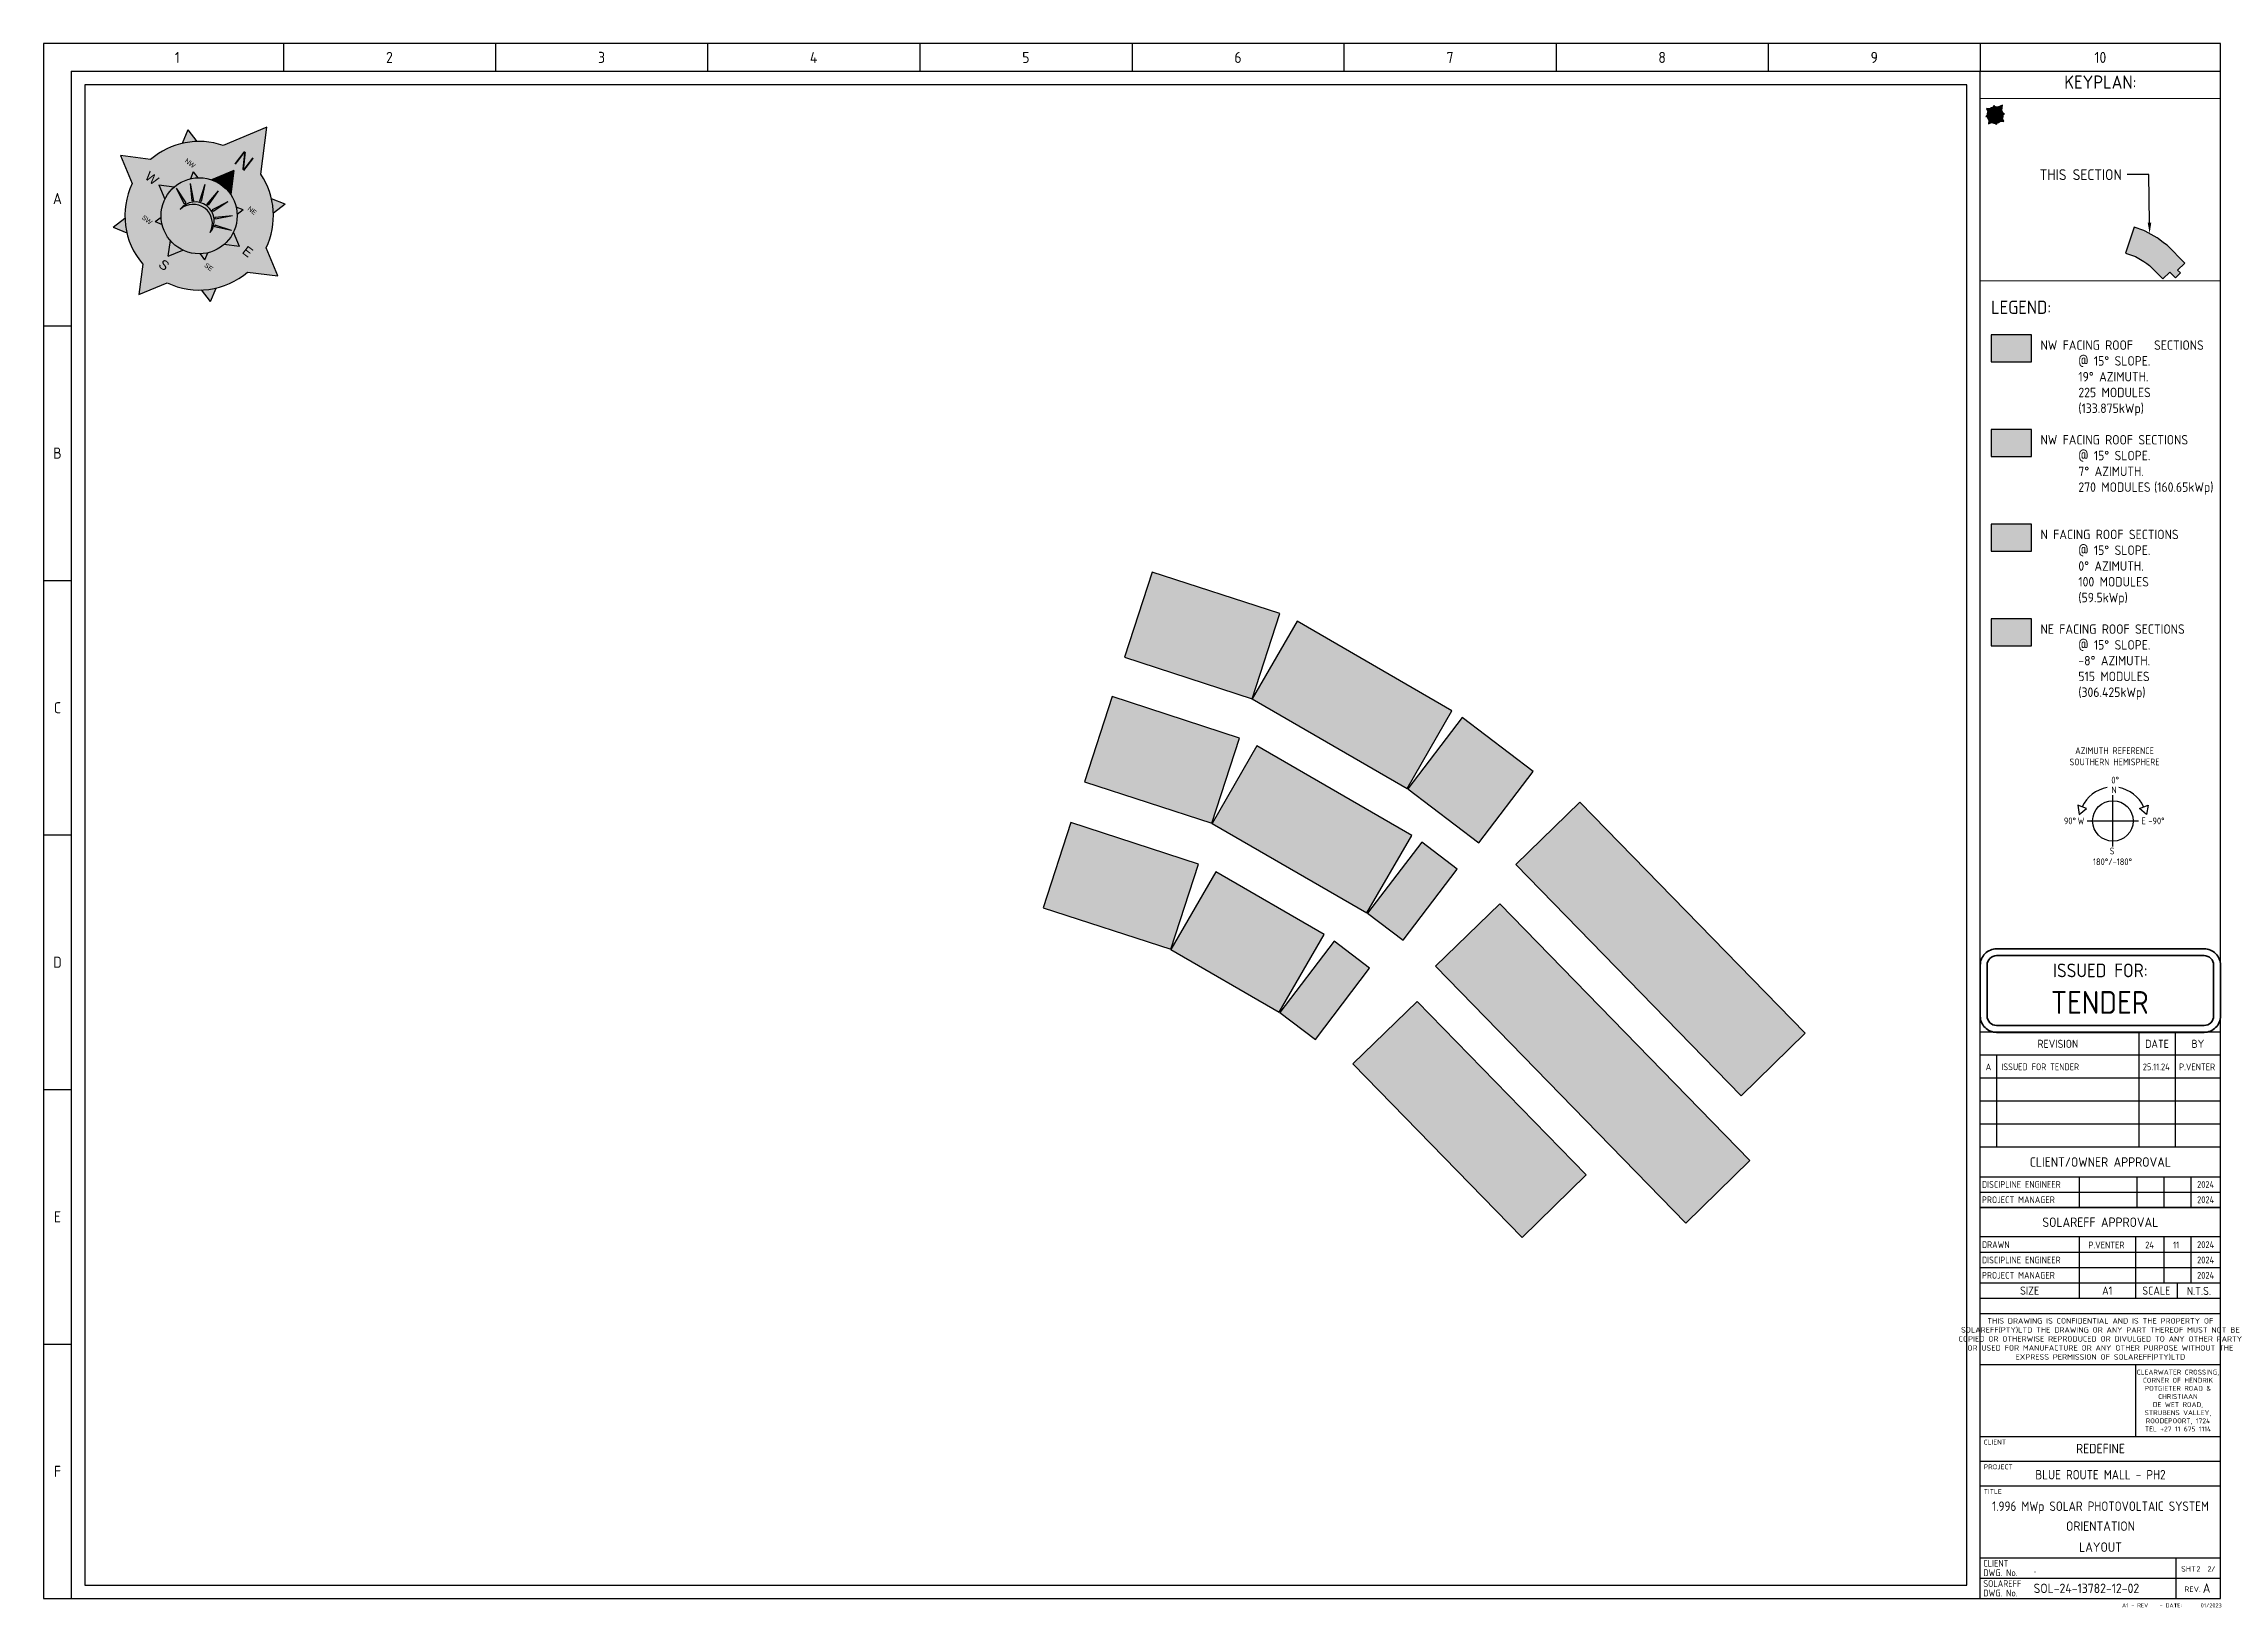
# Paper-space layout '2-02' of a CAD drawing. Header units: millimetres. Extents: x 0 to 805, y 1 to 579.
import ezdxf
from ezdxf import colors
from ezdxf.entities.mleader import LeaderData, LeaderLine
from ezdxf.enums import TextEntityAlignment as Align
from ezdxf.math import Vec2, Vec3

# ---------------------------------------------------------------- set-up
doc = ezdxf.new("R2010")
doc.units = ezdxf.units.MM
for name, color, linetype, lineweight in [('SOL-020 160 TEXT', 160, 'Continuous', 20), ('SOL-025 030 FRAME', 30, 'Continuous', 25), ('SOL-030 012 GEN3', 12, 'Continuous', 30), ('SOL-035 070 TEXT', 70, 'Continuous', 35), ('SOL-EQUIP', 7, 'Continuous', 35), ('SOL-PV MODULES', 5, 'Continuous', 40)]:
    doc.layers.add(name, color=color, linetype=linetype, lineweight=lineweight)
doc.layers.add('SOL-EARTH', color=7, linetype='Continuous')
doc.layers.add('SOL-ORIENTATION', color=7, linetype='Continuous')
doc.styles.add('E18', font='isocp.shx', dxfattribs={"height": 1.8})
doc.styles.add('E20', font='ISOCP.SHX', dxfattribs={"height": 2})
doc.styles.add('E25', font='ISOCP.SHX', dxfattribs={"height": 2.5})
doc.styles.add('E30', font='ISOCP.SHX', dxfattribs={"height": 3})
doc.styles.add('E35', font='ISOCP.SHX', dxfattribs={"height": 3.5})
doc.styles.add('E50', font='isocp.shx', dxfattribs={"height": 5})
doc.styles.get("Standard").update_dxf_attribs({"font": 'arial.ttf'})

# ---------------------------------------------------------------- blocks, each defined once
blk = doc.blocks.new('Frame')
at = {"color": 7}
blk.add_line((805, 133.72), (716.18, 133.72), dxfattribs=at)
at = {"layer": 'SOL-025 030 FRAME', "color": 7}
for p, q in [((88.7, 575), (88.7, 564.73)), ((167.14, 575), (167.14, 564.73)), ((245.57, 575), (245.57, 564.73)), ((324.01, 575), (324.01, 564.73)), ((402.51, 575), (402.51, 564.73)), ((480.88, 575), (480.88, 564.73)), ((559.31, 575), (559.31, 564.73)), ((637.75, 575), (637.75, 564.73)), ((716.18, 575), (716.18, 564.73)), ((10.27, 564.73), (805, 564.73)), ((10.27, 564.73), (10.27, 0)), ((0, 470.61), (10.27, 470.61)), ((0, 376.49), (10.27, 376.49)), ((0, 282.37), (10.27, 282.37)), ((0, 188.24), (10.27, 188.24)), ((0, 94.12), (10.27, 94.12))]:
    blk.add_line(p, q, dxfattribs=at)
at = {"layer": 'SOL-030 012 GEN3', "color": 7}
for p, q in [((716.18, 0), (716.18, 564.73)), ((805, 209.4), (716.18, 209.4)), ((764.27, 209.4), (764.27, 209.39)), ((774.8, 209.4), (774.8, 166.9)), ((788.28, 209.4), (788.28, 166.9)), ((805, 200.9), (716.18, 200.9)), ((722.18, 200.9), (722.18, 166.9)), ((805, 192.4), (716.18, 192.4)), ((805, 183.9), (716.18, 183.9)), ((805, 175.4), (716.18, 175.4)), ((805, 166.9), (716.18, 166.9)), ((775.8, 166.9), (775.8, 166.9)), ((716.18, 155.98), (805, 155.98)), ((752.7, 155.98), (752.7, 144.64)), ((774.07, 155.98), (774.07, 144.64)), ((784.04, 155.98), (784.04, 144.64)), ((794.01, 155.98), (794.01, 144.64)), ((716.18, 150.31), (805, 150.31)), ((716.18, 150.31), (805, 150.31)), ((805, 144.64), (716.18, 144.64)), ((716.18, 144.64), (805, 144.64)), ((805, 144.64), (716.18, 144.64)), ((716.18, 144.64), (805, 144.64)), ((805, 133.72), (716.18, 133.72)), ((752.7, 133.72), (752.7, 111.06)), ((773.55, 133.72), (773.55, 111.06)), ((784.04, 133.72), (784.04, 116.72)), ((794.01, 133.72), (794.01, 116.72)), ((716.18, 128.06), (805, 128.06)), ((716.18, 122.39), (805, 122.39)), ((716.18, 116.72), (805, 116.72)), ((789.03, 116.72), (789.03, 111.06)), ((716.18, 111.06), (805, 111.06)), ((716.18, 105.39), (805, 105.39)), ((805, 86.5), (716.18, 86.5)), ((716.18, 60), (805, 60)), ((716.18, 50.88), (805, 50.88)), ((716.18, 41.75), (805, 41.75)), ((805, 15), (716.18, 15)), ((788.65, 0), (788.65, 15)), ((805, 7.5), (716.18, 7.5))]:
    blk.add_line(p, q, dxfattribs=at)
at = {"layer": 'SOL-030 012 GEN3', "color": 7, "transparency": 33554687}
blk.add_line((773.55, 86.5), (773.55, 60), dxfattribs=at)
at = {"layer": 'SOL-030 012 GEN3', "color": 7}
blk.add_lwpolyline([(0, 0), (805, 0), (805, 575), (0, 575)], close=True, dxfattribs=at)
at = {"color": 7, "style": 'E25'}
for s, p in [('DISCIPLINE ENGINEER', (716.78, 153.14)), ('PROJECT MANAGER', (716.78, 147.48)), ('DRAWN', (716.78, 130.89)), ('DISCIPLINE ENGINEER', (716.78, 125.22)), ('PROJECT MANAGER', (716.78, 119.56)), ('CLIENT', (717.31, 13.07)), ('DWG. No.', (717.31, 9.57)), ('SOLAREFF', (717.31, 5.57)), ('DWG. No.', (717.31, 2.07))]:
    blk.add_text(s, height=2.5, dxfattribs=at).set_placement(p, align=Align.MIDDLE_LEFT)
for p in [(799.51, 153.14), (799.51, 147.48), (799.51, 130.89), (799.51, 125.22), (799.51, 119.56)]:
    blk.add_text('2024', height=2.5, dxfattribs=at).set_placement(p, align=Align.MIDDLE)
at = {"color": 7, "style": 'E20'}
for s, p in [('SHT    /', (790.45, 10)), ('REV.', (791.65, 2.5))]:
    blk.add_text(s, height=2, dxfattribs=at).set_placement(p)
at = {"color": 7, "style": 'E18'}
blk.add_text('A1 - REV    - DATE:             ', height=1.5, dxfattribs=at).set_placement((804.5, -2.5), align=Align.MIDDLE_RIGHT)
at = {"color": 7, "insert": (760.59, 95.94), "char_height": 2, "width": 86.7773, "attachment_point": 5, "style": 'E18'}
blk.add_mtext('THIS DRAWING IS CONFIDENTIAL AND IS THE PROPERTY OF SOLAREFF(PTY)LTD THE DRAWING OR ANY PART THEREOF MUST NOT BE COPIED OR OTHERWISE REPRODUCED OR DIVULGED TO ANY OTHER PARTY OR USED FOR MANUFACTURE OR ANY OTHER PURPOSE WITHOUT THE EXPRESS PERMISSION OF SOLAREFF(PTY)LTD', dxfattribs=at)
at = {"color": 7, "transparency": 33554687, "insert": (789.28, 73.25), "char_height": 1.8, "width": 30.0658, "attachment_point": 5, "style": 'E20'}
blk.add_mtext('{\\Fgeniso12|c0;CLEARWATER CROSSING, CORNER OF HENDRIK POTGIETER ROAD & CHRISTIAAN \\PDE WET ROAD, \\PSTRUBENS VALLEY, \\PROODEPOORT, 1724\\P\\pxqc;TEL +27 11 675 1114}', dxfattribs=at)
at = {"color": 7, "char_height": 1.8, "attachment_point": 4, "line_spacing_factor": 0.9, "style": 'E18'}
for s, width, insert in [('\\pxt4;CLIENT', 11.0288, (717.46, 57.87)), ('\\pxt4;PROJECT', 21.4457, (717.46, 48.73)), ('\\pxt4;TITLE', 21.4457, (717.46, 39.61))]:
    blk.add_mtext_dynamic_manual_height_columns(s, width=width, gutter_width=12.5, heights=[0], dxfattribs=dict(at, insert=insert))
at = {"color": 7}
for tag, height, style, p in [('A', 2.5, 'E25', (719.2, 196.62)), ('REV1DATE', 2.5, 'E25', (781.26, 196.62)), ('REV1BY', 2.5, 'E25', (796.36, 196.62)), ('B', 2.5, 'E25', (719.2, 188.12)), ('REV2DATE', 2.5, 'E25', (781.26, 188.12)), ('REV2BY', 2.5, 'E25', (796.36, 188.12)), ('C', 2.5, 'E25', (719.2, 179.62)), ('REV3DATE', 2.5, 'E25', (781.26, 179.62)), ('REV3BY', 2.5, 'E25', (796.36, 179.62)), ('D', 2.5, 'E25', (719.2, 171.12)), ('REV4DATE', 2.5, 'E25', (781.26, 171.12)), ('REV4BY', 2.5, 'E25', (796.36, 171.12)), ('DRAWNBY', 2.5, 'E25', (762.82, 130.77)), ('DRAWNDAY', 2.5, 'E25', (778.78, 130.77)), ('DRAWNMO', 2.5, 'E25', (788.65, 130.77)), ('DISC.ENG.', 2.5, 'E25', (762.82, 125.1)), ('DISCDAY', 2.5, 'E25', (778.78, 125.1)), ('DISCMO', 2.5, 'E25', (788.65, 125.1)), ('PROJ.MAN.', 2.5, 'E25', (762.82, 119.43)), ('PROJ.DAY', 2.5, 'E25', (778.78, 119.43)), ('PROJ.MO', 2.5, 'E25', (788.65, 119.43)), ('SCALE', 3, 'E30', (797.02, 113.78)), ('CLIENT', 3.5, 'E35', (760.64, 55.5)), ('DESCRIPTION', 3.5, 'E35', (760.64, 26.81)), ('TYPE', 3.5, 'E35', (760.64, 19.06))]:
    blk.add_attdef(tag, text='', height=height, dxfattribs=dict(at, style=style)).set_placement(p, align=Align.MIDDLE_CENTER)
at = {"color": 7, "style": 'E25'}
for tag, p in [('REV1D', (723.98, 197.89)), ('REV2D', (723.98, 189.39)), ('REV3D', (723.98, 180.89)), ('REV4D', (723.98, 172.39))]:
    blk.add_attdef(tag, text='', height=2.5, dxfattribs=at).set_placement(p, align=Align.TOP_LEFT)
at = {"color": 7, "style": 'E35', "width": 0.95}
for tag, p in [('PROJECT', (760.64, 45.84)), ('TITLE', (760.64, 34.18))]:
    blk.add_attdef(tag, text='', height=3.5, dxfattribs=at).set_placement(p, align=Align.MIDDLE_CENTER)
at = {"color": 7}
for tag, p, height, style in [('CLIENT#', (735.95, 9.59), 3.5, 'E35'), ('SHT#', (796.1, 9.97), 2, 'E20'), ('OF', (800.18, 9.98), 2, 'E20'), ('DWG#', (735.9, 2.07), 3.5, 'E35'), ('REV#', (798.47, 2.14), 3.5, 'E35'), ('FREV#', (787.94, -3.24), 1.5, 'E18'), ('FREVDATE', (797.7, -3.25), 1.5, 'E18')]:
    blk.add_attdef(tag, p, '', height=height, dxfattribs=dict(at, style=style))
at = {"layer": 'SOL-025 030 FRAME', "color": 7, "style": 'E20'}
for s, height, p in [('1', 4.11, (49.49, 569.87)), ('2', 4.11, (127.92, 569.87)), ('3', 4.11, (206.36, 569.87)), ('4', 4.11, (284.79, 569.87)), ('5', 4.11, (363.25, 569.87)), ('6', 4.11, (441.69, 569.87)), ('7', 4.11, (520.1, 569.87)), ('8', 4.11, (598.53, 569.87)), ('9', 4.11, (676.97, 569.87)), ('10', 4.107, (760.59, 569.87)), ('A', 4.11, (5.13, 517.67)), ('B', 4.11, (5.13, 423.55)), ('C', 4.11, (5.13, 329.43)), ('D', 4.11, (5.13, 235.31)), ('E', 4.11, (5.13, 141.18)), ('F', 4.11, (5.13, 47.06))]:
    blk.add_text(s, height=height, dxfattribs=at).set_placement(p, align=Align.MIDDLE)
at = {"layer": 'SOL-035 070 TEXT', "color": 7, "style": 'E30'}
for s, p in [('DATE', (781.54, 205.15)), ('BY', (796.64, 205.15)), ('A1', (763.13, 113.89))]:
    blk.add_text(s, height=3, dxfattribs=at).set_placement(p, align=Align.MIDDLE)
for s, p in [('SIZE', (734.44, 113.89)), ('SCALE', (781.29, 113.89))]:
    blk.add_text(s, height=3, dxfattribs=at).set_placement(p, align=Align.MIDDLE_CENTER)
at = {"layer": 'SOL-035 070 TEXT', "color": 7, "insert": (744.87, 205.15), "char_height": 3, "width": 32.0462, "attachment_point": 5, "line_spacing_factor": 0.9, "style": 'E30'}
blk.add_mtext('REVISION', dxfattribs=at)
at = {"layer": 'SOL-035 070 TEXT', "color": 7, "char_height": 3.5, "attachment_point": 5, "style": 'E50'}
for s, width, insert in [('CLIENT/OWNER APPROVAL', 70.2749, (760.59, 161.44)), ('SOLAREFF APPROVAL', 68.642, (760.59, 139.18))]:
    blk.add_mtext_dynamic_manual_height_columns(s, width=width, gutter_width=12.5, heights=[0], dxfattribs=dict(at, insert=insert))
blk = doc.blocks.new('Solareff-North')
at = {"true_color": 0x991b1e}
h = blk.add_hatch(color=244, dxfattribs=at)
h.dxf.hatch_style = 1
h.paths.add_polyline_path([(0, 9000), (-1913, 5687, -0.1636701), (1913, 5687)])
h = blk.add_hatch(color=244, dxfattribs=at)
h.dxf.hatch_style = 1
h.paths.add_polyline_path([(-3000, -1020, -0.8333333), (3000, -1020, 1)])
h.paths.add_polyline_path([(-5497, 1257), (-3006, 79, -0.0211628), (-2902, 329)])
h.paths.add_polyline_path([(-2356, 1145, -0.0211628), (-2165, 1337), (-4207, 3188)])
h.paths.add_polyline_path([(-2277, 4477), (-1349, 1882, -0.0211628), (-1098, 1986)])
h.paths.add_polyline_path([(135, 2177), (0, 4930), (-135, 2177, -0.0211628)])
h.paths.add_polyline_path([(1098, 1986, -0.0211628), (1349, 1882), (2277, 4477)])
h.paths.add_polyline_path([(2165, 1337, -0.0211628), (2356, 1145), (4207, 3188)])
h.paths.add_polyline_path([(3006, 79), (5497, 1257), (2902, 329, -0.0211628)])
for p, q in [((0, 9000), (-1913, 5687)), ((0, 9000), (1913, 5687)), ((-4950, 4950), (-3801, 4642)), ((-4950, 4950), (-4642, 3801)), ((-2277, 4477), (-1098, 1986)), ((-2277, 4477), (-1349, 1882)), ((0, 4930), (-135, 2177)), ((0, 4930), (135, 2177)), ((2277, 4477), (1098, 1986)), ((2277, 4477), (1349, 1882)), ((4950, 4950), (3801, 4642)), ((4950, 4950), (4642, 3801)), ((-8000, 0), (-5873, 1228)), ((-5497, 1257), (-3006, 79)), ((-5497, 1257), (-2902, 329)), ((-4207, 3188), (-2356, 1145)), ((-4207, 3188), (-2165, 1337)), ((4207, 3188), (2165, 1337)), ((4207, 3188), (2356, 1145)), ((5497, 1257), (2902, 329)), ((5497, 1257), (3006, 79)), ((8000, 0), (5873, 1228)), ((-8000, 0), (-5873, -1228)), ((8000, 0), (5873, -1228)), ((-4950, -4950), (-4642, -3801)), ((-4950, -4950), (-3801, -4642)), ((0, -8000), (-1228, -5873)), ((0, -8000), (1228, -5873)), ((4950, -4950), (3801, -4642)), ((4950, -4950), (4642, -3801))]:
    blk.add_line(p, q)
blk.add_circle((0, 0), 6000)
for centre, radius, start, end in [((0, -1020), 3200, 155.07528, 159.92472), ((0, -1020), 3000, 0, 180), ((0, -1570), 3050, 10.38886, 169.61114), ((0, -1020), 3200, 132.57528, 137.42472), ((0, -1020), 3200, 110.07528, 114.92472), ((0, -1020), 3200, 87.57528, 92.42472), ((0, -1020), 3200, 65.07528, 69.92472), ((0, -1020), 3200, 42.57528, 47.42472), ((0, -1020), 3200, 20.07528, 24.92472)]:
    blk.add_arc(centre, radius, start, end)
for s, insert, char_height, attachment_point in [('{\\C251;N}', (-876, 12425), 2500, 1), ('{\\C251;NW}', (-5298, 6097), 750, 3), ('{\\C251;NE}', (5419, 6097), 750, 1), ('{\\C251;W}', (-10521, 921), 1500, 1), ('{\\C251;E}', (8822, 921), 1500, 1), ('{\\C251;SW}', (-5298, -5888), 750, 9), ('{\\C251;SE}', (5419, -5888), 750, 7), ('{\\C251;S}', (-380, -8783), 1500, 1)]:
    blk.add_mtext_dynamic_manual_height_columns(s, width=2328.06, gutter_width=12.5, heights=[0], dxfattribs=dict(insert=insert, char_height=char_height, attachment_point=attachment_point))
blk = doc.blocks.new('ClientReview')
at = {"color": 1, "lineweight": 35}
for points in [[(6.04, 0), (82.77, 0, 0.414214), (88.82, 6.04), (88.82, 24.85, 0.414214), (82.77, 30.89), (6.04, 30.89, 0.414214), (0, 24.85), (0, 6.04, 0.414214)], [(6.04, 2.53), (82.77, 2.53, 0.414214), (86.29, 6.04), (86.29, 24.85, 0.414214), (82.77, 28.36), (6.04, 28.36, 0.414214), (2.53, 24.85), (2.53, 6.04, 0.414214)]]:
    blk.add_lwpolyline(points, format="xyb", close=True, dxfattribs=at)
at = {"layer": 'SOL-020 160 TEXT', "color": 1, "lineweight": 40, "style": 'E30'}
blk.add_attdef('ISSUEDFOR', text='', height=8.43, dxfattribs=at).set_placement((44.2, 11.07), align=Align.MIDDLE_CENTER)
at = {"layer": 'SOL-035 070 TEXT', "color": 1, "insert": (44.41, 22.9), "char_height": 5.0586, "attachment_point": 5, "style": 'E30'}
blk.add_mtext_dynamic_manual_height_columns('ISSUED FOR:', width=45.1307, gutter_width=12.5, heights=[0], dxfattribs=at)
blk = doc.blocks.new('Azimuth_South')
for p, q in [((0, -9.5), (0, 9.5)), ((-9.5, 0), (9.5, 0))]:
    blk.add_line(p, q)
for points in [[(-13.03, 5.81), (-12.43, 2.4), (-9.78, 4.62)], [(13.03, 5.81), (12.43, 2.4), (9.78, 4.62)]]:
    blk.add_lwpolyline(points, close=True)
blk.add_circle((0, 0), 7.5)
for start, end in [(100, 155.41143), (24.58857, 80)]:
    blk.add_arc((0, 0), 12.5, start, end)
at = {"char_height": 2.5, "style": 'E25'}
for s, width, insert, attachment_point in [('\\pxqc;AZIMUTH REFERENCE\\PSOUTHERN HEMISPHERE', 36.3413, (-17.56, 27.25), 1), ('0%%D', 3.2565, (-0.57, 16.35), 1), ('N', 3.2565, (-0.57, 12.74), 1), ('90%%D', 3.2565, (-13.65, 1.28), 3), ('W', 3.2565, (-10.55, 1.28), 3), ('E', 3.2565, (10.55, 1.28), 1), ('-90%%D', 3.2565, (13.1, 1.28), 1), ('180%%D/-180%%D', 3.2565, (-7.37, -16.35), 7), ('S', 3.2565, (0.58, -9.85), 3)]:
    blk.add_mtext_dynamic_manual_height_columns(s, width=width, gutter_width=12.5, heights=[0], dxfattribs=dict(at, insert=insert, attachment_point=attachment_point))

psp = doc.layouts.new('2-02')

# ---------------------------------------------------------------- hatches: boundary and pattern name
at = {"transparency": 33554687}
h = psp.add_hatch(color=256, dxfattribs=at)
h.dxf.hatch_style = 1
h.set_gradient(color1=(192, 192, 192), name='SPHERICAL')
h.paths.add_polyline_path([(721.55, 555.35), (721.18, 555.82), (720.96, 555.26, -0.049655)], flags=17)
h.paths.add_polyline_path([(724.62, 553.04, -0.049655), (724.7, 552.44), (725.17, 552.81)], flags=17)
h.paths.add_polyline_path([(722.39, 549.38, -0.049655), (721.8, 549.3), (722.17, 548.83)], flags=17)
h.paths.add_polyline_path([(718.73, 551.61, -0.049655), (718.65, 552.2), (718.18, 551.83)], flags=17)
edge = h.paths.add_edge_path()
edge.add_line((718.45, 554.75), (718.94, 553.61))
edge.add_arc((721.68, 552.32), 3.03, 154.81031, 221.18969)
edge.add_line((719.4, 550.33), (719.25, 549.1))
edge.add_line((719.25, 549.1), (720.39, 549.58))
edge.add_arc((721.68, 552.32), 3.03, 244.81031, 311.18969)
edge.add_line((723.67, 550.05), (724.9, 549.89))
edge.add_line((724.9, 549.89), (724.41, 551.03))
edge.add_arc((721.68, 552.32), 3.03, -25.18969, 34.40962)
edge.add_line((724.17, 554.03), (724.41, 555.95))
edge.add_line((724.41, 555.95), (722.63, 555.19))
edge.add_arc((721.68, 552.32), 3.03, 71.59038, 131.18969)
edge.add_line((719.68, 554.6), (718.45, 554.75))
h = psp.add_hatch(color=256, dxfattribs=at)
h.dxf.hatch_style = 1
h.set_gradient(color1=(192, 192, 192), name='SPHERICAL')
h.paths.add_polyline_path([(56.63, 542.54), (53.32, 546.85), (51.24, 541.82, -0.049655)], flags=17)
h.paths.add_polyline_path([(84.28, 521.39, -0.049655), (84.99, 516), (89.31, 519.32)])
h.paths.add_polyline_path([(63.85, 488.36, -0.049655), (58.45, 487.64), (61.77, 483.33)])
h.paths.add_polyline_path([(30.81, 508.79, -0.049655), (30.09, 514.18), (25.78, 510.86)])
edge = h.paths.add_edge_path()
edge.add_line((28.46, 537.34), (32.77, 526.96))
edge.add_arc((57.54, 515.09), 27.47, 154.3911, 220.77047)
edge.add_line((36.74, 497.15), (35.29, 486))
edge.add_line((35.29, 486), (45.67, 490.32))
edge.add_arc((57.54, 515.09), 27.47, 244.3911, 310.77047)
edge.add_line((75.48, 494.29), (86.63, 492.84))
edge.add_line((86.63, 492.84), (82.31, 503.22))
edge.add_arc((57.54, 515.09), 27.47, 334.3911, 393.9904)
edge.add_line((80.32, 530.44), (82.58, 547.81))
edge.add_line((82.58, 547.81), (66.41, 541.09))
edge.add_arc((57.54, 515.09), 27.47, 71.17116, 130.77047)
edge.add_line((39.61, 535.89), (28.46, 537.34))
at = {"layer": 'SOL-ORIENTATION', "true_color": 0x293189, "transparency": 33554623}
h = psp.add_hatch(color=177, dxfattribs=at)
h.dxf.hatch_style = 1
h.paths.add_polyline_path([(735.15, 461.08), (735.15, 471.08), (720.15, 471.08), (720.15, 461.08)])
at = {"layer": 'SOL-ORIENTATION', "true_color": 0x991b1e, "transparency": 33554623}
h = psp.add_hatch(color=244, dxfattribs=at)
h.dxf.hatch_style = 1
h.paths.add_polyline_path([(735.15, 426.08), (735.15, 436.08), (720.15, 436.08), (720.15, 426.08)])
at = {"layer": 'SOL-ORIENTATION', "true_color": 0x136734, "transparency": 33554623}
h = psp.add_hatch(color=116, dxfattribs=at)
h.dxf.hatch_style = 1
h.paths.add_polyline_path([(735.15, 391.08), (735.15, 401.08), (720.15, 401.08), (720.15, 391.08)])
at = {"layer": 'SOL-ORIENTATION', "true_color": 0x293189, "transparency": 33554623}
h = psp.add_hatch(color=177, dxfattribs=at)
h.dxf.hatch_style = 1
h.paths.add_polyline_path([(457.14, 368.02), (409.97, 383.34), (399.74, 351.86), (446.91, 336.53)])
h.paths.add_polyline_path([(442.28, 321.96), (395.11, 337.28), (384.88, 305.8), (432.05, 290.47)])
h.paths.add_polyline_path([(427.04, 275.37), (379.86, 290.69), (369.63, 259.21), (416.8, 243.88)])
at = {"layer": 'SOL-ORIENTATION', "true_color": 0x991b1e, "transparency": 33554623}
h = psp.add_hatch(color=244, dxfattribs=at)
h.dxf.hatch_style = 1
h.paths.add_polyline_path([(463.54, 365.16), (446.97, 336.49), (504.25, 303.38), (520.82, 332.04)])
h.paths.add_polyline_path([(505.96, 285.98), (448.68, 319.09), (432.11, 290.43), (489.39, 257.32)])
h.paths.add_polyline_path([(473.51, 249.34), (433.44, 272.51), (416.87, 243.84), (456.94, 220.67)])
at = {"layer": 'SOL-ORIENTATION', "true_color": 0xcd6928, "transparency": 33554623}
h = psp.add_hatch(color=32, dxfattribs=at)
h.dxf.hatch_style = 1
h.paths.add_polyline_path([(735.15, 356.08), (735.15, 366.08), (720.15, 366.08), (720.15, 356.08)])
at = {"layer": 'SOL-ORIENTATION', "true_color": 0x136734, "transparency": 33554623}
h = psp.add_hatch(color=116, dxfattribs=at)
h.dxf.hatch_style = 1
h.paths.add_polyline_path([(550.84, 309.58), (524.54, 329.59), (504.49, 303.24), (530.79, 283.23)])
h.paths.add_polyline_path([(522.8, 273.55), (509.68, 283.53), (489.63, 257.18), (502.75, 247.19)])
h.paths.add_polyline_path([(490.35, 236.9), (477.23, 246.88), (457.19, 220.53), (470.31, 210.55)])
at = {"layer": 'SOL-ORIENTATION', "true_color": 0xcd6928, "transparency": 33554623}
h = psp.add_hatch(color=32, dxfattribs=at)
h.dxf.hatch_style = 1
h.paths.add_polyline_path([(568.15, 298.28), (544.44, 275.18), (627.75, 189.7), (651.46, 212.81)])
h.paths.add_polyline_path([(538.47, 260.7), (514.76, 237.59), (607.31, 142.63), (631.02, 165.74)])
h.paths.add_polyline_path([(507.93, 224.58), (484.22, 201.47), (546.73, 137.34), (570.44, 160.45)])

# ---------------------------------------------------------------- linework, layer by layer
for p, q in [((721.18, 555.82), (720.96, 555.26)), ((721.18, 555.82), (721.55, 555.35)), ((718.18, 551.83), (718.65, 552.2)), ((718.18, 551.83), (718.73, 551.61)), ((722.17, 548.83), (721.8, 549.3)), ((722.17, 548.83), (722.39, 549.38)), ((725.17, 552.81), (724.62, 553.04)), ((725.17, 552.81), (724.7, 552.44)), ((53.32, 546.85), (51.24, 541.82)), ((53.32, 546.85), (56.63, 542.54)), ((89.31, 519.32), (84.28, 521.39)), ((89.31, 519.32), (84.99, 516)), ((25.78, 510.86), (30.09, 514.18)), ((25.78, 510.86), (30.81, 508.79)), ((61.77, 483.33), (58.45, 487.64)), ((61.77, 483.33), (63.85, 488.36))]:
    psp.add_line(p, q)
psp.add_lwpolyline([(15.27, 563.44), (15.27, 8.77), (711.18, 8.77), (711.18, 563.5), (15.27, 563.5)], close=True)
for points in [[(718.45, 554.75), (718.94, 553.61, 0.298015), (719.4, 550.33), (719.25, 549.1), (720.39, 549.58, 0.298015), (723.67, 550.05), (724.9, 549.89), (724.41, 551.03, 0.266076), (724.17, 554.03), (724.41, 555.95), (722.63, 555.19, 0.266076), (719.68, 554.6)], [(28.46, 537.34), (32.77, 526.96, 0.298015), (36.74, 497.15), (35.29, 486), (45.67, 490.32, 0.298015), (75.48, 494.29), (86.63, 492.84), (82.31, 503.22, 0.266076), (80.32, 530.44), (82.58, 547.81), (66.41, 541.09, 0.266076), (39.61, 535.89)]]:
    psp.add_lwpolyline(points, format="xyb", close=True)
at = {"layer": 'SOL-ORIENTATION', "color": 7}
for points in [[(720.15, 461.08), (735.15, 461.08), (735.15, 471.08), (720.15, 471.08)], [(720.15, 426.08), (735.15, 426.08), (735.15, 436.08), (720.15, 436.08)], [(720.15, 391.08), (735.15, 391.08), (735.15, 401.08), (720.15, 401.08)], [(720.15, 356.08), (735.15, 356.08), (735.15, 366.08), (720.15, 366.08)]]:
    psp.add_lwpolyline(points, close=True, dxfattribs=at)
at = {"layer": 'SOL-ORIENTATION'}
for points in [[(409.97, 383.34), (399.74, 351.86), (446.91, 336.53), (457.14, 368.02), (409.97, 383.34)], [(463.54, 365.16), (446.97, 336.49), (504.25, 303.38), (520.82, 332.04), (463.54, 365.16)], [(395.11, 337.28), (384.88, 305.8), (432.05, 290.47), (442.28, 321.96), (395.11, 337.28)], [(524.54, 329.59), (504.49, 303.24), (530.79, 283.23), (550.84, 309.58), (524.54, 329.59)], [(448.68, 319.09), (432.11, 290.43), (489.39, 257.32), (505.96, 285.98), (448.68, 319.09)], [(568.15, 298.28), (544.44, 275.18), (627.75, 189.7), (651.46, 212.81), (568.15, 298.28)], [(379.86, 290.69), (369.63, 259.21), (416.8, 243.88), (427.04, 275.37), (379.86, 290.69)], [(509.68, 283.53), (489.63, 257.18), (502.75, 247.19), (522.8, 273.55), (509.68, 283.53)], [(433.44, 272.51), (416.87, 243.84), (456.94, 220.67), (473.51, 249.34), (433.44, 272.51)], [(538.47, 260.7), (514.76, 237.59), (607.31, 142.63), (631.02, 165.74), (538.47, 260.7)], [(477.23, 246.88), (457.19, 220.53), (470.31, 210.55), (490.35, 236.9), (477.23, 246.88)], [(507.93, 224.58), (484.22, 201.47), (546.73, 137.34), (570.44, 160.45), (507.93, 224.58)]]:
    psp.add_lwpolyline(points, dxfattribs=at)

# ---------------------------------------------------------------- block references
for p, xscale, yscale, zscale, rotation in [((721.68, 552.32), 0.0002582576286016068, 0.0002582576286016068, 0.0002582576286016068, 323), ((57.54, 515.09), 0.00234375, 0.00234375, 0.00234375, 322.580781784638)]:
    psp.add_blockref('Solareff-North', p, dxfattribs=dict(xscale=xscale, yscale=yscale, zscale=zscale, rotation=rotation))
psp.add_blockref('Azimuth_South', (765.23, 291.32))
at = {"layer": 'SOL-025 030 FRAME'}
ref = psp.add_blockref('Frame', (0, 3.77), dxfattribs=at)
ref.add_attrib('CLIENT', 'REDEFINE', dxfattribs={"layer": '0', "color": 7, "height": 3.5, "style": 'E35'}).set_placement((760.64, 59.26), align=Align.MIDDLE_CENTER)
ref.add_attrib('PROJECT', 'BLUE ROUTE MALL - PH2', dxfattribs={"layer": '0', "color": 7, "height": 3.5, "style": 'E35', "width": 0.95}).set_placement((760.64, 49.6), align=Align.MIDDLE_CENTER)
ref.add_attrib('TITLE', '1.996 MWp SOLAR PHOTOVOLTAIC SYSTEM', dxfattribs={"layer": '0', "color": 7, "height": 3.5, "style": 'E35', "width": 0.95}).set_placement((760.64, 37.95), align=Align.MIDDLE_CENTER)
ref.add_attrib('DESCRIPTION', 'ORIENTATION', dxfattribs={"layer": '0', "color": 7, "height": 3.5, "style": 'E35'}).set_placement((760.64, 30.58), align=Align.MIDDLE_CENTER)
ref.add_attrib('TYPE', 'LAYOUT', dxfattribs={"layer": '0', "color": 7, "height": 3.5, "style": 'E35'}).set_placement((760.64, 22.82), align=Align.MIDDLE_CENTER)
ref.add_attrib('REV#', 'A', (798.47, 5.91), dxfattribs={"layer": '0', "color": 7, "height": 3.5, "style": 'E35'})
ref.add_attrib('DWG#', 'SOL-24-13782-12-02', (735.9, 5.83), dxfattribs={"layer": '0', "color": 7, "height": 3.5, "style": 'E35'})
ref.add_attrib('CLIENT#', '.', (735.95, 13.36), dxfattribs={"layer": '0', "color": 7, "height": 3.5, "style": 'E35'})
ref.add_attrib('DRAWNBY', 'P.VENTER', dxfattribs={"layer": '0', "color": 7, "height": 2.5, "style": 'E25'}).set_placement((762.82, 134.53), align=Align.MIDDLE_CENTER)
ref.add_attrib('DRAWNDAY', '24', dxfattribs={"layer": '0', "color": 7, "height": 2.5, "style": 'E25'}).set_placement((778.78, 134.53), align=Align.MIDDLE_CENTER)
ref.add_attrib('DRAWNMO', '11', dxfattribs={"layer": '0', "color": 7, "height": 2.5, "style": 'E25'}).set_placement((788.65, 134.53), align=Align.MIDDLE_CENTER)
ref.add_attrib('A', 'A', dxfattribs={"layer": '0', "color": 7, "height": 2.5, "style": 'E25'}).set_placement((719.2, 200.39), align=Align.MIDDLE_CENTER)
ref.add_attrib('REV1D', 'ISSUED FOR TENDER', dxfattribs={"layer": '0', "color": 7, "height": 2.5, "style": 'E25'}).set_placement((723.98, 201.66), align=Align.TOP_LEFT)
ref.add_attrib('REV1DATE', '25.11.24', dxfattribs={"layer": '0', "color": 7, "height": 2.5, "style": 'E25'}).set_placement((781.26, 200.39), align=Align.MIDDLE_CENTER)
ref.add_attrib('REV1BY', 'P.VENTER', dxfattribs={"layer": '0', "color": 7, "height": 2.5, "style": 'E25'}).set_placement((796.36, 200.39), align=Align.MIDDLE_CENTER)
ref.add_attrib('SCALE', 'N.T.S.', dxfattribs={"layer": '0', "color": 7, "height": 3, "style": 'E30'}).set_placement((797.02, 117.55), align=Align.MIDDLE_CENTER)
ref.add_attrib('FREVDATE', '01/2023', (797.7, 0.52), dxfattribs={"layer": '0', "color": 7, "height": 1.5, "style": 'E18'})
ref.add_attrib('FREV#', '11', (787.94, 0.52), dxfattribs={"layer": '0', "color": 7, "height": 1.5, "style": 'E18'})
ref.add_attrib('SHT#', '2', (796.1, 13.73), dxfattribs={"layer": '0', "color": 7, "height": 2, "style": 'E20'})
ref.add_attrib('OF', '2', (800.18, 13.74), dxfattribs={"layer": '0', "color": 7, "height": 2, "style": 'E20'})
at = {"layer": 'SOL-PV MODULES'}
psp.add_blockref('ClientReview', (716.18, 213.16), dxfattribs=at).add_auto_attribs({'ISSUEDFOR': 'TENDER'})

# ---------------------------------------------------------------- texts
at = {"layer": 'SOL-020 160 TEXT', "color": 7, "char_height": 3.5, "attachment_point": 1, "style": 'E25'}
for s, insert in [('NW FACING ROOF ^ISECTIONS\\P^I@ 15%%D SLOPE.\\P^I19%%D AZIMUTH.\\P^I225 MODULES ^I^I(133.875kWp)', (738.45, 469.01)), ('NW FACING ROOF SECTIONS\\P^I@ 15%%D SLOPE.\\P^I7%%D AZIMUTH.\\P^I270 MODULES^I(160.65kWp)', (738.45, 434.01)), ('N FACING ROOF SECTIONS\\P^I@ 15%%D SLOPE.\\P^I0%%D AZIMUTH.\\P^I100 MODULES\\P^I(59.5kWp)', (738.45, 399.01)), ('NE FACING ROOF SECTIONS\\P^I@ 15%%D SLOPE.\\P^I-8%%D AZIMUTH.\\P^I515 MODULES ^I^I(306.425kWp)', (738.45, 364.01))]:
    psp.add_mtext_dynamic_manual_height_columns(s, width=66.9389, gutter_width=12.5, heights=[30], dxfattribs=dict(at, insert=insert))
at = {"layer": 'SOL-035 070 TEXT', "color": 7, "char_height": 4.9, "style": 'E35'}
for s, insert, attachment_point in [('KEYPLAN:', (760.59, 564.5), 5), ('LEGEND:', (720.18, 483.7), 1)]:
    psp.add_mtext_dynamic_manual_height_columns(s, width=58.75, gutter_width=12.5, heights=[0], dxfattribs=dict(at, insert=insert, attachment_point=attachment_point))

# ---------------------------------------------------------------- viewports
at = {"layer": '0'}
vp = psp.add_viewport(center=(363.23, 286.13), size=(695.92, 554.7321), view_center_point=(232356.924, -492606.939), view_height=194156.25642, dxfattribs=at)
vp.frozen_layers = ['SOL-ORIENTATION', 'SOL-PV MODULES']
vp.dxf.flags = 0x10000  # cut along an outline
vp.dxf.clipping_boundary_handle = psp.add_lwpolyline([(15.27, 563.44), (15.27, 8.77), (711.18, 8.77), (711.18, 563.5), (15.27, 563.5)], format="xyb", close=True, dxfattribs={"invisible": 1}).dxf.handle
vp = psp.add_viewport(center=(760.59, 524.77), size=(88.82, 67.451), view_center_point=(192729.985, -395983.765), view_height=303529.46322, status=3, dxfattribs=at)
vp.frozen_layers = ['SOL-PV MODULES']

# ---------------------------------------------------------------- next in the draw order: leaders
at = {"layer": 'SOL-EQUIP'}
ml = psp.add_multileader_mtext('Standard', dxfattribs=at)
ml.set_content('THIS SECTION', color=256, style='E50')
ml.set_leader_properties()
ml.build(insert=Vec2(0, 0))
ctx = ml.context
ctx.base_point, ctx.plane_origin = Vec3(735.72, 530.29), Vec3(857.58, 506.17)
ctx.text_align_type = 2
notes = []
notes.append((ctx, [(1, (1, 1, 0), (778.52, 530.29), (-1, 0), 8, [(1, [(778.81, 508.52)], 0, [])])]))
ctx.mtext.insert, ctx.mtext.alignment, ctx.mtext.flow_direction = Vec3(768.52, 532.29), 3, 5
ctx.mtext.has_bg_fill, ctx.mtext.bg_color, ctx.mtext.bg_scale_factor, ctx.mtext.bg_transparency, ctx.mtext.use_window_bg_color = 1, -1027028792, 1.5, 0, 1
for ctx, leaders in notes:
    for number, flags, end, landing, length, lines in leaders:
        leader = LeaderData()
        leader.index, (leader.has_last_leader_line, leader.has_dogleg_vector, leader.attachment_direction) = number, flags
        leader.last_leader_point, leader.dogleg_vector, leader.dogleg_length = Vec3(end), Vec3(landing), length
        for number, points, colour, breaks in lines:
            line = LeaderLine()
            line.index, line.vertices, line.color, line.breaks = number, Vec3.list(points), colors.encode_raw_color(colour), breaks
            leader.lines.append(line)
        ctx.leaders.append(leader)

# ---------------------------------------------------------------- next in the draw order: hatches: boundary and pattern name
at = {"layer": 'SOL-EARTH', "transparency": 33554636}
h = psp.add_hatch(color=1, dxfattribs=at)
h.dxf.hatch_style = 1
h.paths.add_polyline_path([(781.94, 506.68), (781.65, 506.87), (777.2, 509.45), (776.7, 509.67), (773.03, 510.86), (769.9, 501.21), (773.57, 500.01), (776.69, 498.21), (776.71, 498.2), (777.73, 497.42), (778.81, 496.72), (783.67, 491.73), (786.29, 494.28), (788.38, 492.14), (790.23, 493.94), (789.17, 495.02), (791.82, 497.6), (785.34, 504.25), (783.99, 505.12)])

# ---------------------------------------------------------------- next in the draw order: linework, layer by layer
at = {"layer": 'SOL-EARTH'}
psp.add_lwpolyline([(773.03, 510.86), (769.9, 501.21), (773.57, 500.01), (776.69, 498.21), (776.71, 498.2), (777.73, 497.42), (778.81, 496.72), (783.67, 491.73), (786.29, 494.28), (788.38, 492.14), (790.23, 493.94), (789.17, 495.02), (791.82, 497.6), (785.34, 504.25), (783.99, 505.12), (781.94, 506.68), (781.65, 506.87), (777.2, 509.45), (776.7, 509.67), (773.03, 510.86)], dxfattribs=at)

doc.saveas('drawing.dxf')
